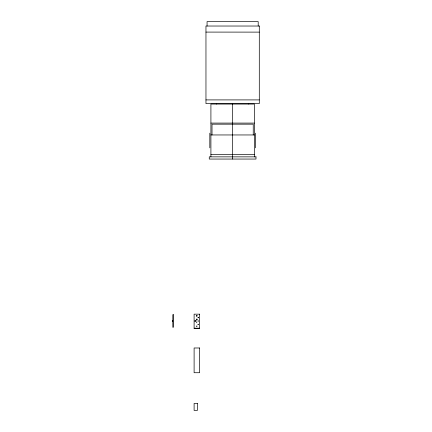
<?xml version="1.0" encoding="UTF-8"?>
<svg xmlns="http://www.w3.org/2000/svg" width="432" height="432" viewBox="0 0 432 432"><rect width="100%" height="100%" fill="white"/><g stroke="black" fill="none" stroke-linecap="round" stroke-linejoin="round"><path stroke-width="0.65" d="M197.132 319.367C196.285 318.395 197.003 320.377 197.046 319.108M196.657 315.689L196.862 316.148M196.592 315.808L196.727 316.116M196.592 315.808L197.095 315.733M196.933 316.143L197.1 315.738L196.668 315.684M198.423 317.795C197.656 316.807 198.779 318.411 198.115 317.347M198.104 317.353L198.083 317.822M196.841 319.037L196.803 319.583M205.961 32.092L259.292 32.119M205.961 99.905L259.292 99.905M210.913 123.088L254.345 123.088M210.913 134.957L254.345 134.957M210.913 154.397L254.345 154.397M194.108 328.19L199.611 328.19M258.196 26.028L258.196 21.6L207.063 21.6L207.063 26.028M255.447 133.169L255.447 147.852M254.345 156.854L254.345 104.069L210.913 104.069L210.913 156.854M253.244 134.957L253.244 124.173L212.009 124.173L212.009 134.957M248.729 103.615L248.729 104.069M232.627 104.069L232.627 159.052M216.459 103.615L216.459 104.069M209.812 133.169L209.812 147.852M172.708 320.328L172.708 321.64M196.592 322.677C197.068 322.92 197.105 322.666 196.592 322.677M196.592 326.117C196.911 327.164 197.435 325.372 196.592 326.117M197.969 320.96C198.304 322.007 198.785 320.22 197.969 320.96M197.969 324.394C198.304 325.447 198.785 323.654 197.969 324.394M259.292 26.028L205.961 26.028L205.961 103.615L259.292 103.615L259.292 26.028M255.992 156.854L209.261 156.854L209.261 159.052L255.992 159.052L255.992 156.854M199.611 314.161L194.108 314.161L194.108 328.471L199.611 328.471L199.611 314.161M173.367 314.663L172.816 314.663L172.816 327.305L173.367 327.305L173.367 314.663M196.036 320.479L194.935 320.479L194.935 321.581L196.036 321.581L196.036 320.479M199.611 347.987L194.108 347.987L194.108 372.724L199.611 372.724L199.611 347.987M197.408 403.456L194.108 403.456L194.108 410.4L197.408 410.4L197.408 403.456"/></g></svg>
